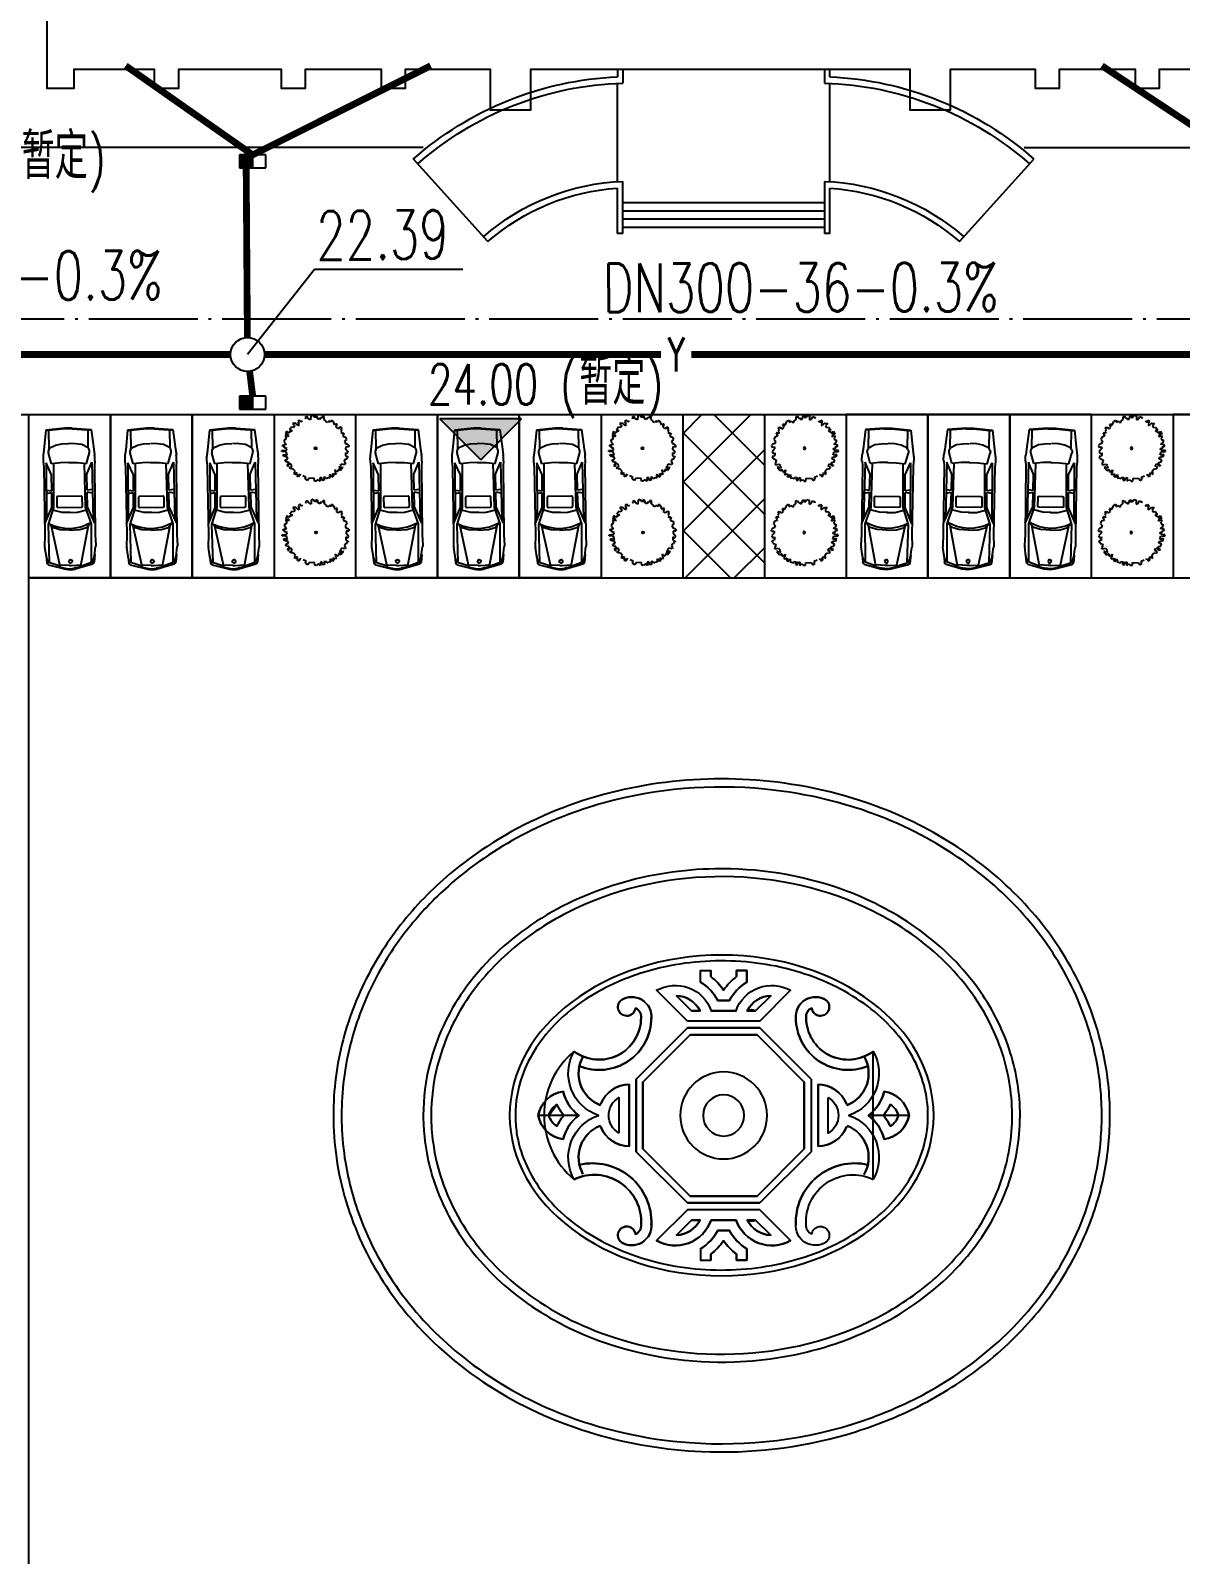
# Model space of a CAD drawing. Header units: millimetres. Extents: x 418304 to 847498, y 48187 to 111456.
# Drawn here: x 423730.1 to 423772.3, y 54747.2 to 54803.1 of the extents above; entities that cross this region are included whole.
import ezdxf

# ---------------------------------------------------------------- set-up
doc = ezdxf.new("R2010")
doc.units = ezdxf.units.MM
doc.header["$LTSCALE"] = 1000
doc.linetypes.add('DASH', pattern=[0.35, 0.25, -0.1])
doc.linetypes.add('DOTE', pattern=[2.42, 2, -0.2, 0.02, -0.2])
for name, color, linetype in [('A绿-1', 82, 'Continuous'), ('DIM_ELEV', 3, 'Continuous'), ('GROUND', 2, 'Continuous'), ('PIPE-雨水', 4, 'Continuous'), ('PUB_TEXT', 7, 'Continuous'), ('TEXT_雨水', 7, 'Continuous'), ('TWT_TEXT', 7, 'Continuous'), ('TWT_雨水口', 4, 'Continuous'), ('WELL_雨水', 4, 'Continuous'), ('景观设计-硬质', 128, 'Continuous'), ('道路', 4, 'Continuous'), ('道路中心线', 1, 'DOTE'), ('道路线', 142, 'Continuous')]:
    doc.layers.add(name, color=color, linetype=linetype)
doc.styles.add('_TCH_DIM', font='SIMPLEX', dxfattribs={"bigfont": 'GBCBIG'})
doc.styles.add('_TWT_PIPETEXT', font='SIMPLEX', dxfattribs={"width": 0.8, "height": 3.5, "bigfont": 'HZTXT'})

# ---------------------------------------------------------------- blocks, each defined once
blk = doc.blocks.new('$plan$00001328')
at = {"layer": '道路线', "color": 8}
for p, q in [((-2279, 116), (-2219, 807)), ((-2254, 116), (-2194, 806)), ((-2219, 807), (-1493, 889)), ((-1551, 693), (-2199, 695)), ((-1551, 693), (-1667, 459)), ((-1508, 707), (-1562, 671)), ((-1493, 889), (-1285, 919)), ((-979, 619), (-1374, 729)), ((-1053, 923), (-878, 906)), ((-1023, 812), (1078, 831)), ((-582, 620), (-1023, 812)), ((-1015, 284), (-979, 619)), ((626, 562), (-988, 538)), ((-878, 906), (1645, 899)), ((6, 627), (-582, 620)), ((-21, 822), (6, 627)), ((116, 823), (74, 627)), ((623, 633), (74, 627)), ((1224, 895), (623, 633)), ((1249, 767), (626, 562)), ((810, 258), (722, 594)), ((1370, 583), (1207, 751)), ((2643, 745), (1249, 767)), ((2844, 342), (1302, 653)), ((1448, 334), (1370, 583)), ((1645, 899), (2034, 915)), ((2034, 915), (2086, 904)), ((2427, 855), (2086, 904)), ((2367, 864), (2369, 870)), ((2369, 870), (2650, 842)), ((2604, 806), (2427, 855)), ((2787, 351), (2640, 772)), ((2720, 782), (2894, 148)), ((-1707, 230), (-1717, -16)), ((-1667, 459), (-1707, 230)), ((-1019, -34), (-1015, 284)), ((223, 404), (223, -456)), ((586, 444), (263, 444)), ((626, -456), (626, 404)), ((822, -38), (810, 258)), ((1469, -41), (1448, 334)), ((2762, 16), (2740, 362)), ((2816, 347), (2866, 112)), ((-2279, -163), (-2219, -855)), ((-2254, -163), (-2194, -854)), ((-1706, -277), (-1717, -32)), ((-1667, -507), (-1707, -277)), ((-1551, -741), (-1667, -507)), ((-1019, -14), (-1015, -332)), ((-1015, -332), (-979, -667)), ((263, -496), (586, -496)), ((810, -306), (722, -641)), ((822, -10), (810, -306)), ((2844, -390), (1302, -701)), ((1448, -382), (1370, -630)), ((1469, -7), (1448, -382)), ((2787, -399), (2640, -820)), ((2720, -830), (2894, -195)), ((2762, -64), (2740, -410)), ((2816, -395), (2866, -160)), ((-2219, -855), (-1493, -937)), ((-1551, -741), (-2199, -743)), ((-1508, -755), (-1562, -719)), ((-1493, -937), (-1285, -966)), ((-1374, -776), (-1374, -777)), ((-979, -667), (-1371, -776)), ((-1053, -971), (-878, -954)), ((-582, -668), (-1023, -860)), ((-1023, -860), (1078, -879)), ((626, -610), (-988, -585)), ((-878, -954), (1645, -947)), ((8, -674), (-582, -668)), ((-17, -869), (8, -674)), ((623, -681), (73, -675)), ((111, -870), (73, -675)), ((1224, -943), (623, -681)), ((1249, -815), (626, -610)), ((1370, -631), (1207, -799)), ((2643, -793), (1249, -815)), ((1645, -947), (2034, -963)), ((2034, -963), (2086, -952)), ((2427, -903), (2086, -952)), ((2367, -911), (2369, -918)), ((2369, -918), (2650, -889)), ((2604, -854), (2427, -903))]:
    blk.add_line(p, q, dxfattribs=at)
blk.add_circle((2608, -21), 62.7, dxfattribs=at)
for centre, radius, start, end in [((-1418, 573), 162, 74.4694, 123.7359), ((-1148, -44), 972, 84.3743, 98.0716), ((-191, -40), 1591, 331.456, 29.5227), ((2589, 754), 54, 19.2106, 74.5138), ((2642, 761), 81, 15.3385, 84.1898), ((-665, -24), 1620, 175.0592, 184.9408), ((-640, -24), 1620, 175.0592, 184.9408), ((263, 404), 40, 90, 180), ((586, 404), 40, 0, 90), ((2115, -24), 648, 356.4735, 3.5265), ((2233, -24), 648, 347.9052, 12.0948), ((2269, -24), 648, 344.6615, 15.3385), ((263, -456), 40, 180, 270), ((586, -456), 40, 270, 0), ((-1418, -621), 162, 236.264, 286.8198), ((-1148, -4), 972, 261.9284, 275.6257), ((2589, -802), 54, 285.4862, 340.7894), ((2642, -809), 81, 275.8102, 344.6615)]:
    blk.add_arc(centre, radius, start, end, dxfattribs=at)
blk = doc.blocks.new('004')
at = {"layer": 'A绿-1', "color": 8}
for p, q in [((-354, 971), (-440, 997)), ((-440, 997), (-401, 899)), ((-283, 860), (-354, 971)), ((-205, 1023), (-268, 997)), ((-268, 997), (-244, 925)), ((-182, 945), (-205, 1023)), ((-134, 964), (-182, 945)), ((70, 1036), (-9, 1030)), ((-9, 1030), (-9, 991)), ((70, 977), (70, 1036)), ((93, 938), (70, 977)), ((179, 1023), (132, 906)), ((250, 1017), (179, 1023)), ((266, 945), (250, 1017)), ((360, 945), (321, 977)), ((321, 977), (321, 912)), ((-872, 605), (-895, 533)), ((-895, 533), (-864, 481)), ((-825, 585), (-872, 605)), ((-793, 644), (-825, 585)), ((-762, 716), (-809, 677)), ((-809, 677), (-793, 644)), ((-699, 834), (-770, 749)), ((-770, 749), (-723, 742)), ((-723, 651), (-762, 716)), ((-723, 742), (-691, 683)), ((-691, 683), (-723, 651)), ((-691, 762), (-699, 834)), ((-534, 794), (-691, 762)), ((-511, 892), (-605, 840)), ((-605, 840), (-534, 794)), ((-456, 866), (-511, 892)), ((-401, 899), (-456, 866)), ((-276, 925), (-283, 860)), ((-244, 925), (-276, 925)), ((132, 906), (93, 938)), ((321, 912), (266, 945)), ((360, 847), (360, 945)), ((399, 814), (360, 847)), ((438, 853), (399, 814)), ((478, 827), (438, 853)), ((525, 879), (478, 827)), ((564, 847), (525, 879)), ((532, 768), (564, 847)), ((572, 703), (532, 768)), ((564, 670), (572, 703)), ((595, 638), (564, 670)), ((658, 664), (595, 638)), ((697, 618), (658, 664)), ((744, 670), (697, 618)), ((783, 605), (744, 670)), ((791, 481), (783, 605)), ((830, 500), (791, 481)), ((807, 409), (870, 487)), ((870, 487), (830, 500)), ((-1068, 284), (-1052, 317)), ((-942, 226), (-1068, 284)), ((-1060, 128), (-1052, 186)), ((-966, 56), (-1060, 128)), ((-1052, 317), (-911, 278)), ((-1052, 186), (-950, 121)), ((-1052, -69), (-1052, 3)), ((-1052, 3), (-966, -3)), ((-982, 428), (-966, 461)), ((-927, 415), (-982, 428)), ((-966, 461), (-864, 454)), ((-966, -3), (-966, 56)), ((-950, 121), (-942, 226)), ((-942, 369), (-927, 415)), ((-887, 324), (-942, 369)), ((-911, 278), (-887, 324)), ((-864, 454), (-840, 461)), ((838, 343), (807, 409)), ((932, 363), (838, 343)), ((932, 200), (885, 200)), ((885, 200), (909, 160)), ((925, 101), (901, 69)), ((901, 69), (972, 16)), ((909, 278), (964, 311)), ((932, 232), (909, 278)), ((909, 160), (972, 160)), ((972, 160), (925, 101)), ((964, 311), (932, 363)), ((972, 16), (972, -69)), ((-1044, -154), (-1068, -193)), ((-1068, -193), (-1029, -219)), ((-989, -108), (-1052, -69)), ((-982, -173), (-1044, -154)), ((-1029, -219), (-1005, -166)), ((-1013, -278), (-989, -258)), ((-997, -310), (-1013, -278)), ((-919, -356), (-997, -310)), ((-974, -173), (-989, -108)), ((-989, -258), (-950, -278)), ((-934, -180), (-974, -173)), ((-950, -278), (-927, -251)), ((-927, -251), (-934, -180)), ((-927, -480), (-887, -441)), ((-887, -441), (-919, -356)), ((799, -448), (776, -513)), ((815, -493), (799, -448)), ((862, -474), (815, -493)), ((870, -278), (846, -336)), ((846, -336), (885, -435)), ((885, -435), (862, -474)), ((948, -310), (870, -278)), ((972, -69), (901, -95)), ((901, -95), (901, -180)), ((901, -180), (948, -219)), ((948, -219), (972, -271)), ((972, -271), (948, -310)), ((-942, -526), (-927, -480)), ((-864, -500), (-942, -526)), ((-887, -585), (-840, -533)), ((-848, -644), (-887, -585)), ((-840, -533), (-864, -500)), ((-801, -585), (-848, -644)), ((-762, -618), (-801, -585)), ((-636, -729), (-715, -657)), ((-683, -788), (-636, -729)), ((-629, -853), (-683, -788)), ((-574, -801), (-629, -853)), ((-401, -853), (-574, -801)), ((-425, -944), (-401, -853)), ((-385, -964), (-425, -944)), ((-338, -944), (-385, -964)), ((-299, -944), (-338, -944)), ((-260, -1010), (-299, -944)), ((-229, -912), (-260, -1010)), ((-182, -912), (-229, -912)), ((-189, -1010), (-182, -912)), ((-119, -938), (-127, -1023)), ((-56, -958), (-119, -938)), ((-56, -1010), (-56, -958)), ((109, -925), (70, -951)), ((70, -951), (70, -1016)), ((132, -1023), (109, -925)), ((226, -944), (164, -944)), ((164, -944), (195, -997)), ((250, -984), (226, -944)), ((297, -833), (274, -918)), ((274, -918), (297, -964)), ((328, -912), (297, -833)), ((360, -918), (328, -912)), ((383, -892), (360, -918)), ((407, -866), (383, -892)), ((438, -873), (407, -866)), ((423, -886), (438, -873)), ((454, -918), (423, -886)), ((470, -807), (446, -801)), ((446, -801), (485, -853)), ((564, -853), (454, -918)), ((509, -794), (470, -807)), ((485, -853), (548, -833)), ((556, -735), (493, -761)), ((493, -761), (509, -794)), ((548, -833), (564, -853)), ((650, -794), (556, -735)), ((674, -761), (650, -794)), ((705, -637), (666, -683)), ((666, -683), (674, -761)), ((760, -650), (705, -637)), ((783, -618), (760, -650)), ((776, -513), (768, -552)), ((768, -552), (830, -585)), ((807, -618), (783, -618)), ((830, -585), (807, -618)), ((-127, -1023), (-189, -1010)), ((-17, -997), (-56, -1010)), ((70, -1016), (-17, -997)), ((195, -997), (132, -1023)), ((297, -964), (250, -984))]:
    blk.add_line(p, q, dxfattribs=at)
blk.add_circle((-32, 10), 31.3, dxfattribs=at)
blk = doc.blocks.new('11')
for p, q in [((1263901, 151282), (1263901, 154886)), ((1271701, 151282), (1271701, 154886)), ((1271501, 149373), (1271501, 151292))]:
    blk.add_line(p, q)
at = {"color": 7}
blk.add_line((1263901, 149373), (1264101, 149373), dxfattribs=at)
at = {"layer": 'GROUND', "color": 7}
for p, q in [((1263901, 155127), (1263901, 155413)), ((1264101, 155413), (1264101, 154893)), ((1271501, 155413), (1271501, 154893)), ((1271701, 155413), (1271701, 155127)), ((1259147, 149080), (1256412, 152108)), ((1276455, 149080), (1279189, 152108)), ((1264101, 151292), (1264101, 149373)), ((1263901, 149373), (1263901, 151041)), ((1271501, 150514), (1264101, 150514)), ((1271701, 149373), (1271701, 151041)), ((1271501, 150214), (1264101, 150214)), ((1271501, 149914), (1264101, 149914)), ((1271501, 149614), (1264101, 149614)), ((1271501, 149373), (1271701, 149373))]:
    blk.add_line(p, q, dxfattribs=at)
for centre, radius, start, end in [((1264413, 143058), 12080, 92.4299, 131.475), ((1271189, 143058), 12080, 48.525, 87.5701), ((1264413, 143058), 11840, 91.5108, 131.4628), ((1271189, 143058), 11840, 48.5372, 88.4892), ((1264413, 143058), 8240, 92.1711, 131.193), ((1271189, 143058), 8240, 48.807, 87.8289), ((1264413, 143058), 8000, 93.6706, 131.1663), ((1271189, 143058), 8000, 48.8337, 86.3294)]:
    blk.add_arc(centre, radius, start, end, dxfattribs=at)
blk = doc.blocks.new('$TwtSys$00000424')
for p, q in [((-500, 250), (500, 250)), ((-500, -250), (-500, 250)), ((0, -250), (0, 250)), ((500, 250), (500, -250)), ((500, -250), (-500, -250))]:
    blk.add_line(p, q)
blk.add_solid([(0, 250), (500, 250), (0, -250), (500, -250)])
blk = doc.blocks.new('$TwtSys$00000187')
blk.add_circle((0, 0, 0), 0.5)

msp = doc.modelspace()

# ---------------------------------------------------------------- hatches: boundary and pattern name
at = {"linetype": 'DASH', "ltscale": 0.003}
h = msp.add_hatch(dxfattribs=at)
h.set_pattern_fill('ANSI37', color=250, scale=0.8, style=0)
h.set_pattern_definition([(45, (0, -1024.8721), (-0.898025612, 0.898025612), []), (135, (0, -1024.8721), (-0.898025612, -0.898025612), [])])
h.paths.add_polyline_path([(423754.015, 54782.999), (423757.015, 54782.999), (423757.015, 54788.999), (423754.015, 54788.999)])
at = {"layer": 'DIM_ELEV'}
msp.add_hatch(color=256, dxfattribs=at).paths.add_polyline_path([(423746.599, 54787.336), (423748.099, 54788.836), (423745.099, 54788.836)])
at = {"layer": 'PIPE-雨水', "linetype": 'Continuous'}
for points in [[(423738.232, 54798.529), (423738.16, 54798.426), (423738.221, 54798.383)], [(423738.232, 54798.529), (423738.288, 54798.417), (423738.221, 54798.383)]]:
    msp.add_hatch(color=256, dxfattribs=at).paths.add_polyline_path(points)

# ---------------------------------------------------------------- linework, layer by layer
msp.add_lwpolyline([(423730.675, 54808.719), (423730.675, 54800.979), (423731.675, 54800.979), (423731.675, 54801.679), (423734.615, 54801.679), (423734.615, 54800.979), (423735.515, 54800.979), (423735.515, 54801.679), (423739.275, 54801.679), (423739.275, 54800.979), (423740.175, 54800.979), (423740.175, 54801.679), (423742.945, 54801.679), (423742.945, 54800.979), (423743.845, 54800.979), (423743.845, 54801.679), (423746.945, 54801.679), (423746.945, 54800.179), (423748.445, 54800.179), (423748.445, 54801.679), (423762.345, 54801.679), (423762.345, 54800.179), (423763.845, 54800.179), (423763.845, 54801.679), (423766.945, 54801.679), (423766.945, 54800.979), (423767.845, 54800.979), (423767.845, 54801.679), (423770.615, 54801.679), (423770.615, 54800.979), (423771.515, 54800.979), (423771.515, 54801.679), (423775.275, 54801.679)])
at = {"layer": 'DIM_ELEV'}
for p, q in [((423746.599, 54787.336), (423745.099, 54788.836)), ((423748.099, 54788.836), (423745.099, 54788.836)), ((423746.599, 54787.336), (423748.099, 54788.836))]:
    msp.add_line(p, q, dxfattribs=at)
at = {"layer": 'PIPE-雨水', "linetype": 'Continuous', "ltscale": 0.005, "const_width": 0.25}
for points in [[(423738.232, 54798.529), (423733.571, 54801.799)], [(423738.232, 54798.529), (423744.767, 54801.799)], [(423774.349, 54798.522), (423769.399, 54801.799)], [(423737.992, 54798.049), (423738.037, 54791.827)], [(423729.141, 54791.202), (423737.417, 54791.202)], [(423738.667, 54791.202), (423753.219, 54791.202)], [(423754.329, 54791.202), (423773.919, 54791.202)], [(423738.119, 54790.582), (423738.232, 54789.67)]]:
    msp.add_lwpolyline(points, dxfattribs=at)
at = {"layer": 'TWT_TEXT', "color": 4}
for p, q in [((423740.495, 54794.32, -89.8), (423738.042, 54791.202, 89.8)), ((423745.941, 54794.32, -89.8), (423740.495, 54794.32, -89.8))]:
    msp.add_line(p, q, dxfattribs=at)
at = {"layer": '景观设计-硬质', "color": 8, "linetype": 'Continuous', "extrusion": (0, 0, -1)}
for p, q in [((423754.664, 54768.585), (423755.041, 54768.585)), ((423754.664, 54768.164), (423754.664, 54768.585)), ((423755.988, 54768.585), (423755.988, 54768.364)), ((423755.988, 54768.585), (423756.366, 54768.585)), ((423756.366, 54768.164), (423756.366, 54768.585)), ((423754.184, 54766.733), (423753.056, 54767.862)), ((423756.845, 54766.733), (423757.974, 54767.862)), ((423755.725, 54767.489), (423755.305, 54767.489)), ((423756.845, 54766.733), (423754.184, 54766.733)), ((423755.97, 54767.111), (423755.06, 54767.111)), ((423754.184, 54766.481), (423752.303, 54764.6)), ((423756.845, 54766.481), (423754.184, 54766.481)), ((423758.475, 54764.495), (423756.741, 54766.229)), ((423758.727, 54764.6), (423756.845, 54766.481)), ((423752.303, 54761.938), (423752.303, 54764.6)), ((423752.555, 54762.043), (423752.555, 54764.495)), ((423758.475, 54764.495), (423758.475, 54762.043)), ((423758.727, 54764.6), (423758.727, 54761.938)), ((423754.184, 54760.057), (423752.303, 54761.938)), ((423754.289, 54760.309), (423752.555, 54762.043)), ((423758.475, 54762.043), (423756.741, 54760.309)), ((423758.727, 54761.938), (423756.845, 54760.057)), ((423756.845, 54760.057), (423754.184, 54760.057)), ((423756.741, 54760.309), (423754.289, 54760.309)), ((423754.184, 54759.805), (423753.056, 54758.676)), ((423756.845, 54759.805), (423754.184, 54759.805)), ((423755.97, 54759.427), (423755.06, 54759.427)), ((423756.845, 54759.805), (423757.974, 54758.676)), ((423755.725, 54759.049), (423755.305, 54759.049)), ((423754.664, 54758.374), (423754.664, 54757.953)), ((423756.366, 54758.374), (423756.366, 54757.953)), ((423754.664, 54757.953), (423755.041, 54757.953)), ((423755.988, 54757.953), (423755.988, 54758.174)), ((423755.988, 54757.953), (423756.366, 54757.953))]:
    msp.add_line(p, q, dxfattribs=at)
for points in [[(-423754.664, 54768.164, 0.13364), (-423755.305, 54767.489), (-423755.515, 54767.489), (-423755.725, 54767.489, 0.13364), (-423756.366, 54768.164), (-423756.366, 54768.585), (-423755.988, 54768.585), (-423755.988, 54768.364, -0.080093), (-423755.515, 54767.869, -0.080093), (-423755.041, 54768.364), (-423755.041, 54768.585), (-423755.041, 54768.364, 0.080093), (-423755.515, 54767.869, 0.080093), (-423755.988, 54768.364), (-423755.988, 54768.585), (-423756.366, 54768.585), (-423756.366, 54768.164, -0.13364), (-423755.725, 54767.489), (-423755.515, 54767.489), (-423755.305, 54767.489, -0.13364), (-423754.664, 54768.164), (-423754.664, 54768.585), (-423755.041, 54768.585), (-423755.041, 54768.364, 0.080093), (-423755.515, 54767.869, 0.080093), (-423755.988, 54768.364)], [(-423756.366, 54768.164, -0.13364), (-423755.725, 54767.489), (-423755.515, 54767.489), (-423755.305, 54767.489, -0.13364), (-423754.664, 54768.164), (-423754.664, 54768.585), (-423755.041, 54768.585), (-423755.041, 54768.364, 0.080093), (-423755.515, 54767.869, 0.080093), (-423755.988, 54768.364), (-423755.988, 54768.585), (-423756.366, 54768.585), (-423756.366, 54768.164)], [(-423754.184, 54766.733), (-423753.056, 54767.862, 0.467295), (-423755.06, 54767.111), (-423755.515, 54767.111), (-423755.97, 54767.111, 0.467295), (-423757.974, 54767.862), (-423756.845, 54766.733)], [(-423750.023, 54760.924, 0.468172), (-423750.917, 54763.269, 0.469234), (-423750.026, 54765.619, -0.617154), (-423752.485, 54766.861, -0.331457), (-423752.278, 54767.211, 1.476774), (-423751.751, 54767.498, 0.632924), (-423752.861, 54766.821)], [(-423758.169, 54766.821, 0.632924), (-423759.278, 54767.498, 1.476775), (-423758.752, 54767.211, -0.331457), (-423758.544, 54766.861, -0.617154), (-423761.004, 54765.619, 0.469234), (-423760.113, 54763.269, 0.468172), (-423761.007, 54760.924)], [(-423748.707, 54763.269, 0.322588), (-423749.624, 54764.143, -0.173707), (-423750.199, 54763.269)], [(-423760.831, 54763.269, -0.173707), (-423761.405, 54764.143, 0.322588), (-423762.322, 54763.269)], [(-423754.184, 54759.805), (-423753.056, 54758.676, -0.467295), (-423755.06, 54759.427), (-423755.515, 54759.427), (-423755.97, 54759.427, -0.467295), (-423757.974, 54758.676), (-423756.845, 54759.805)], [(-423754.664, 54758.374, -0.13364), (-423755.305, 54759.049), (-423755.515, 54759.049), (-423755.725, 54759.049, -0.13364), (-423756.366, 54758.374), (-423756.366, 54757.953), (-423755.988, 54757.953), (-423755.988, 54758.174, 0.080093), (-423755.515, 54758.669, 0.080093), (-423755.041, 54758.174), (-423755.041, 54757.953), (-423755.041, 54758.174, -0.080093), (-423755.515, 54758.669, -0.080093), (-423755.988, 54758.174), (-423755.988, 54757.953), (-423756.366, 54757.953), (-423756.366, 54758.374, 0.13364), (-423755.725, 54759.049), (-423755.515, 54759.049), (-423755.305, 54759.049, 0.13364), (-423754.664, 54758.374), (-423754.664, 54757.953), (-423755.041, 54757.953), (-423755.041, 54758.174, -0.080093), (-423755.515, 54758.669, -0.080093), (-423755.988, 54758.174)], [(-423756.366, 54758.374, 0.13364), (-423755.725, 54759.049), (-423755.515, 54759.049), (-423755.305, 54759.049, 0.13364), (-423754.664, 54758.374), (-423754.664, 54757.953), (-423755.041, 54757.953), (-423755.041, 54758.174, -0.080093), (-423755.515, 54758.669, -0.080093), (-423755.988, 54758.174), (-423755.988, 54757.953), (-423756.366, 54757.953), (-423756.366, 54758.374)]]:
    msp.add_lwpolyline(points, format="xyb", dxfattribs=at)
for points in [[(-423750.023, 54760.924, 0.468172), (-423750.917, 54763.269, 0.469234), (-423750.026, 54765.619, -0.617154), (-423752.485, 54766.861, -0.331457), (-423752.278, 54767.211, 1.476774), (-423751.751, 54767.498, 0.632924), (-423752.861, 54766.821, -0.632924), (-423751.751, 54767.498, -1.476774), (-423752.278, 54767.211, 0.331457), (-423752.485, 54766.861, 0.617154), (-423750.026, 54765.619, -0.469234)], [(-423754.65, 54767.111), (-423754.341, 54767.111), (-423754.65, 54767.111), (-423754.341, 54767.111), (-423753.787, 54767.664, 0.270208), (-423754.65, 54767.111, -0.270208), (-423753.787, 54767.664), (-423754.341, 54767.111), (-423753.787, 54767.664), (-423754.341, 54767.111)], [(-423756.689, 54767.111), (-423757.242, 54767.664, -0.270208), (-423756.38, 54767.111), (-423756.689, 54767.111), (-423757.242, 54767.664, -0.270208), (-423756.38, 54767.111, 0.270208), (-423757.242, 54767.664), (-423756.689, 54767.111), (-423756.38, 54767.111), (-423756.689, 54767.111), (-423756.38, 54767.111, 0.270208)], [(-423761.004, 54765.619, 0.617154), (-423758.544, 54766.861, 0.331457), (-423758.752, 54767.211, -1.476774), (-423759.278, 54767.498, -0.632924), (-423758.169, 54766.821, 0.632924), (-423759.278, 54767.498, 1.476775), (-423758.752, 54767.211, -0.331457), (-423758.544, 54766.861, -0.617154), (-423761.004, 54765.619, 0.469234), (-423760.113, 54763.269, 0.468172), (-423761.007, 54760.924)], [(-423752.863, 54766.862, 0.533478), (-423750.22, 54765.079, -0.533478)], [(-423760.81, 54765.079, 0.533478), (-423758.167, 54766.862, -0.533478)], [(-423750.355, 54765.433, -0.455459), (-423750.986, 54763.646, 0.455459), (-423750.355, 54765.433, -0.455459), (-423750.986, 54763.646, 0.455459)], [(-423760.675, 54765.433, 0.455459), (-423760.044, 54763.646, -0.455459)], [(-423751.003, 54763.691, 0.305212), (-423752.051, 54764.403, -0.305212), (-423751.003, 54763.691, 0.305212), (-423752.051, 54764.403), (-423752.051, 54762.135, 0.30521), (-423751.003, 54762.847, -0.30521), (-423752.051, 54762.135, 0.30521), (-423751.003, 54762.847, -0.30521), (-423752.051, 54762.135), (-423752.051, 54764.403, -0.305212)], [(-423760.026, 54762.847, 0.30521), (-423758.979, 54762.135, -0.30521), (-423760.026, 54762.847, 0.30521), (-423758.979, 54762.135), (-423758.979, 54764.403, 0.305212), (-423760.026, 54763.691, -0.305212), (-423758.979, 54764.403, 0.305212), (-423760.026, 54763.691, -0.305212), (-423758.979, 54764.403), (-423758.979, 54762.135, -0.30521)], [(-423748.707, 54763.269, -0.322589), (-423749.624, 54762.394, 0.173701), (-423750.199, 54763.269, 0.173707), (-423749.624, 54764.143, -0.322588), (-423748.707, 54763.269, -0.322589), (-423749.624, 54762.394, 0.322589), (-423748.707, 54763.269, 0.322588), (-423749.624, 54764.143, -0.173707), (-423750.199, 54763.269, -0.173701), (-423749.624, 54762.394, 0.322589), (-423748.707, 54763.269, 0.322588), (-423749.624, 54764.143, -0.173707), (-423750.199, 54763.269)], [(-423751.673, 54762.617, 0.572552), (-423751.673, 54763.921)], [(-423759.357, 54763.921, 0.572552), (-423759.357, 54762.617)], [(-423760.831, 54763.269, -0.173706), (-423761.405, 54764.143, 0.322588), (-423762.322, 54763.269, 0.322589), (-423761.405, 54762.394, -0.173701), (-423760.831, 54763.269, -0.173707), (-423761.405, 54764.143, 0.322588), (-423762.322, 54763.269, 0.322589), (-423761.405, 54762.394, -0.322589), (-423762.322, 54763.269, -0.322588), (-423761.405, 54764.143, 0.173706), (-423760.831, 54763.269, 0.173701), (-423761.405, 54762.394, -0.322589), (-423762.322, 54763.269)], [(-423749.396, 54763.667, -0.182353), (-423749.096, 54763.269, -0.182356), (-423749.396, 54762.871, 0.061638), (-423749.654, 54763.269, 0.06164), (-423749.396, 54763.667, -0.182353), (-423749.096, 54763.269, 0.182353), (-423749.396, 54763.667, -0.06164), (-423749.654, 54763.269, -0.061637), (-423749.396, 54762.871, 0.182356), (-423749.096, 54763.269)], [(-423749.396, 54762.871, 0.061637), (-423749.654, 54763.269, 0.06164), (-423749.396, 54763.667, -0.182353), (-423749.096, 54763.269, -0.182356)], [(-423761.634, 54763.667, 0.06164), (-423761.376, 54763.269, 0.061637), (-423761.634, 54762.871, -0.182356), (-423761.934, 54763.269, -0.182353), (-423761.634, 54763.667, 0.06164), (-423761.376, 54763.269, 0.061638), (-423761.634, 54762.871, -0.061637), (-423761.376, 54763.269, -0.06164), (-423761.634, 54763.667, 0.182353), (-423761.934, 54763.269, 0.182356), (-423761.634, 54762.871, -0.061638), (-423761.376, 54763.269, -0.06164)], [(-423750.353, 54761.109, 0.454399), (-423750.986, 54762.892, -0.454399)], [(-423760.044, 54762.892, 0.454399), (-423760.677, 54761.109, -0.454399)], [(-423752.863, 54759.255, -0.494258), (-423750.22, 54761.459, 0.494258), (-423752.863, 54759.255, -0.494258), (-423750.22, 54761.459, 0.494258)], [(-423758.167, 54759.255, 0.494258), (-423760.81, 54761.459, -0.494258)], [(-423752.861, 54759.296, 0.632924), (-423751.751, 54758.619, 1.476775), (-423752.278, 54758.906, -0.331457), (-423752.485, 54759.256, -0.572762), (-423750.026, 54760.919, 0.572762), (-423752.485, 54759.256, 0.331457), (-423752.278, 54758.906, -1.476775), (-423751.751, 54758.619, -0.632924)], [(-423754.65, 54759.427), (-423754.341, 54759.427), (-423754.65, 54759.427), (-423754.341, 54759.427), (-423753.787, 54758.874, -0.270208), (-423754.65, 54759.427, 0.270208), (-423753.787, 54758.874), (-423754.341, 54759.427), (-423753.787, 54758.874), (-423754.341, 54759.427)], [(-423756.689, 54759.427), (-423757.242, 54758.874, 0.270208), (-423756.38, 54759.427), (-423756.689, 54759.427), (-423757.242, 54758.874, 0.270208), (-423756.38, 54759.427, -0.270208), (-423757.242, 54758.874), (-423756.689, 54759.427), (-423756.38, 54759.427), (-423756.689, 54759.427), (-423756.38, 54759.427, -0.270208)]]:
    msp.add_lwpolyline(points, format="xyb", close=True, dxfattribs=at)
msp.add_lwpolyline([(-423752.303, 54761.938), (-423752.303, 54764.6), (-423754.184, 54766.481), (-423756.845, 54766.481), (-423754.184, 54766.481), (-423752.303, 54764.6), (-423752.303, 54761.938), (-423754.184, 54760.057), (-423756.845, 54760.057)], dxfattribs=at)
msp.add_lwpolyline([(-423758.475, 54764.495), (-423756.741, 54766.229), (-423754.289, 54766.229), (-423752.555, 54764.495), (-423754.289, 54766.229), (-423756.741, 54766.229), (-423758.475, 54764.495), (-423758.475, 54762.043), (-423756.741, 54760.309), (-423754.289, 54760.309), (-423752.555, 54762.043), (-423754.289, 54760.309), (-423756.741, 54760.309), (-423758.475, 54762.043), (-423758.475, 54764.495), (-423756.741, 54766.229), (-423754.289, 54766.229), (-423752.555, 54764.495), (-423752.555, 54762.043), (-423752.555, 54764.495), (-423754.289, 54766.229), (-423756.741, 54766.229)], close=True, dxfattribs=at)
for radius in [1.596, 0.756]:
    msp.add_circle((-423755.515, 54763.269), radius, dxfattribs=at)
for centre, radius, start, end in [((-423753.744, 54766.648), 1.395, 60.4389, 160.6248), ((-423753.744, 54766.648), 1.773, 121.2454, 151.6929), ((-423757.286, 54766.648), 1.773, 28.3072, 58.7547), ((-423757.286, 54766.648), 1.395, 19.3753, 119.5612), ((-423751.957, 54767.249), 0.323, 186.7721, 50.3563), ((-423752.146, 54766.897), 0.719, 56.7299, 186.0528), ((-423752.146, 54766.897), 0.341, 112.7002, 186.0528), ((-423753.744, 54766.648), 1.017, 92.4507, 152.9336), ((-423758.884, 54766.897), 0.719, 353.9473, 123.2701), ((-423758.884, 54766.897), 0.341, 353.9473, 67.2999), ((-423759.072, 54767.249), 0.323, 129.6437, 353.2279), ((-423750.944, 54766.856), 1.541, 179.845, 306.5689), ((-423760.086, 54766.856), 1.541, 233.4312, 0.1551), ((-423751.448, 54764.814), 1.634, 288.9547, 29.505), ((-423759.582, 54764.814), 1.634, 150.4951, 251.0454), ((-423751.132, 54764.508), 1.929, 320.0426, 334.1516), ((-423751.132, 54762.03), 1.929, 25.8487, 39.9571), ((-423751.448, 54761.724), 1.634, 330.6864, 71.0372), ((-423759.582, 54761.724), 1.634, 108.9629, 209.3137), ((-423750.768, 54759.367), 1.721, 64.4572, 183.6669), ((-423760.262, 54759.367), 1.721, 356.3332, 115.5429), ((-423753.744, 54759.89), 1.395, 199.3752, 299.5611), ((-423753.744, 54759.89), 1.017, 207.0664, 267.5493), ((-423757.286, 54759.89), 1.395, 240.4388, 340.6247), ((-423751.957, 54758.868), 0.323, 309.6437, 173.2279), ((-423752.146, 54759.221), 0.719, 173.9473, 303.2701), ((-423752.146, 54759.221), 0.341, 173.9473, 247.2999), ((-423753.744, 54759.89), 1.773, 208.3071, 238.7546), ((-423757.286, 54759.89), 1.773, 301.2453, 331.6928), ((-423758.884, 54759.221), 0.719, 236.7299, 6.0528), ((-423758.884, 54759.221), 0.341, 292.7002, 6.0528), ((-423759.072, 54758.868), 0.323, 6.7721, 230.3563)]:
    msp.add_arc(centre, radius, start, end, dxfattribs=at)
at = {"layer": '景观设计-硬质', "color": 8, "linetype": 'Continuous', "extrusion": (9.41616e-36, -1.23255e-32, -1)}
msp.add_ellipse((423755.443, 54763.269), major_axis=(-7.783, 0), ratio=0.756213, dxfattribs=at)
msp.add_ellipse((423755.443, 54763.269), major_axis=(-7.783, 0), ratio=0.756213, dxfattribs=at)
at = {"layer": '景观设计-硬质', "color": 8, "linetype": 'Continuous'}
for points, knots in [([(423741.192, 54763.269), (423741.192, 54764.208), (423741.313, 54765.139), (423741.783, 54766.939), (423742.126, 54767.791), (423742.986, 54769.377), (423743.503, 54770.11), (423744.653, 54771.427), (423745.289, 54772.015), (423747.093, 54773.399), (423748.333, 54774.071), (423750.922, 54775.059), (423752.271, 54775.377), (423755.001, 54775.674), (423756.383, 54775.653), (423759.234, 54775.256), (423760.701, 54774.846), (423763.112, 54773.759), (423764.091, 54773.181), (423765.804, 54771.847), (423766.551, 54771.119), (423767.823, 54769.506), (423768.357, 54768.634), (423769.181, 54766.738), (423769.467, 54765.723), (423769.697, 54763.953), (423769.718, 54763.212), (423769.613, 54761.755), (423769.488, 54761.035), (423769.1, 54759.634), (423768.84, 54758.964), (423768.088, 54757.448), (423767.544, 54756.635), (423766.312, 54755.182), (423765.624, 54754.539), (423764.151, 54753.417), (423763.367, 54752.938), (423761.739, 54752.136), (423760.894, 54751.812), (423758.3, 54751.059), (423756.495, 54750.852), (423753.382, 54750.99), (423752.068, 54751.204), (423749.51, 54751.957), (423748.266, 54752.498), (423745.948, 54753.934), (423744.871, 54754.831), (423743.283, 54756.706), (423742.697, 54757.602), (423741.785, 54759.557), (423741.463, 54760.612), (423741.23, 54762.224), (423741.192, 54762.746), (423741.192, 54763.269)], [0, 0, 0, 0, 0.194606, 0.194606, 0.389213, 0.389213, 0.583819, 0.583819, 0.778425, 0.778425, 1.103213, 1.103213, 1.428, 1.428, 1.752788, 1.752788, 2.108612, 2.108612, 2.370395, 2.370395, 2.603606, 2.603606, 2.824086, 2.824086, 3.043791, 3.043791, 3.195991, 3.195991, 3.34819, 3.34819, 3.50039, 3.50039, 3.711837, 3.711837, 3.923284, 3.923284, 4.134731, 4.134731, 4.346178, 4.346178, 4.770833, 4.770833, 5.083623, 5.083623, 5.398487, 5.398487, 5.713352, 5.713352, 5.944067, 5.944067, 6.174782, 6.174782, 6.283185, 6.283185, 6.283185, 6.283185]), ([(423741.492, 54763.269), (423741.492, 54764.16), (423741.604, 54765.043), (423742.04, 54766.755), (423742.359, 54767.569), (423743.1, 54768.975), (423743.502, 54769.583), (423744.39, 54770.7), (423744.879, 54771.212), (423746.234, 54772.421), (423747.151, 54773.045), (423749.081, 54774.062), (423750.095, 54774.457), (423753.051, 54775.273), (423755.057, 54775.438), (423758.632, 54775.09), (423760.213, 54774.7), (423762.826, 54773.581), (423763.895, 54772.962), (423765.663, 54771.569), (423766.393, 54770.848), (423767.663, 54769.211), (423768.203, 54768.297), (423769.008, 54766.301), (423769.268, 54765.238), (423769.414, 54763.462), (423769.404, 54762.778), (423769.269, 54761.556), (423769.167, 54761.014), (423768.736, 54759.419), (423768.293, 54758.426), (423767.173, 54756.617), (423766.5, 54755.811), (423765.008, 54754.402), (423764.188, 54753.798), (423762.46, 54752.786), (423761.549, 54752.377), (423758.57, 54751.365), (423756.401, 54751.103), (423752.639, 54751.375), (423751.032, 54751.731), (423748.316, 54752.819), (423747.174, 54753.452), (423745.291, 54754.901), (423744.517, 54755.657), (423743.177, 54757.388), (423742.613, 54758.367), (423741.947, 54760.107), (423741.753, 54760.817), (423741.559, 54761.996), (423741.514, 54762.453), (423741.494, 54763.029), (423741.492, 54763.149), (423741.492, 54763.269)], [0, 0, 0, 0, 0.189864, 0.189864, 0.379728, 0.379728, 0.541455, 0.541455, 0.703183, 0.703183, 0.962027, 0.962027, 1.220871, 1.220871, 1.698453, 1.698453, 2.086084, 2.086084, 2.376443, 2.376443, 2.610745, 2.610745, 2.845046, 2.845046, 3.079347, 3.079347, 3.224746, 3.224746, 3.343158, 3.343158, 3.579982, 3.579982, 3.816807, 3.816807, 4.053631, 4.053631, 4.290455, 4.290455, 4.80743, 4.80743, 5.199256, 5.199256, 5.506337, 5.506337, 5.753784, 5.753784, 6.001232, 6.001232, 6.159962, 6.159962, 6.257608, 6.257608, 6.283185, 6.283185, 6.283185, 6.283185]), ([(423744.492, 54763.269), (423744.492, 54763.907), (423744.573, 54764.544), (423744.974, 54766.123), (423745.403, 54767.03), (423746.638, 54768.796), (423747.498, 54769.614), (423749.44, 54770.931), (423750.524, 54771.433), (423752.802, 54772.116), (423753.997, 54772.298), (423756.764, 54772.349), (423758.338, 54772.103), (423760.788, 54771.236), (423761.726, 54770.762), (423763.421, 54769.568), (423764.178, 54768.847), (423765.247, 54767.395), (423765.623, 54766.717), (423766.167, 54765.268), (423766.334, 54764.502), (423766.433, 54762.853), (423766.333, 54761.974), (423765.851, 54760.302), (423765.471, 54759.513), (423764.334, 54757.839), (423763.494, 54757.016), (423761.588, 54755.684), (423760.523, 54755.173), (423758.277, 54754.463), (423757.096, 54754.264), (423754.278, 54754.167), (423752.634, 54754.408), (423750.115, 54755.293), (423749.17, 54755.77), (423747.525, 54756.927), (423746.811, 54757.594), (423745.749, 54758.967), (423745.356, 54759.638), (423744.775, 54761.073), (423744.588, 54761.836), (423744.502, 54762.83), (423744.492, 54763.05), (423744.492, 54763.269)], [0, 0, 0, 0, 0.189844, 0.189844, 0.486413, 0.486413, 0.839787, 0.839787, 1.193161, 1.193161, 1.546536, 1.546536, 2.008636, 2.008636, 2.320841, 2.320841, 2.633046, 2.633046, 2.864662, 2.864662, 3.096279, 3.096279, 3.356216, 3.356216, 3.616153, 3.616153, 3.966305, 3.966305, 4.316458, 4.316458, 4.666611, 4.666611, 5.147618, 5.147618, 5.461854, 5.461854, 5.753886, 5.753886, 5.985876, 5.985876, 6.217865, 6.217865, 6.283185, 6.283185, 6.283185, 6.283185]), ([(423744.78, 54763.269), (423744.78, 54763.88), (423744.857, 54764.49), (423745.223, 54765.937), (423745.591, 54766.75), (423746.558, 54768.216), (423747.156, 54768.87), (423748.509, 54769.998), (423749.265, 54770.473), (423751.75, 54771.653), (423753.65, 54772.049), (423757.439, 54772.02), (423759.331, 54771.595), (423761.991, 54770.275), (423762.905, 54769.636), (423764.458, 54768.086), (423765.095, 54767.172), (423765.837, 54765.4), (423766.034, 54764.588), (423766.145, 54762.94), (423766.059, 54762.107), (423765.624, 54760.518), (423765.275, 54759.763), (423764.376, 54758.391), (423763.827, 54757.774), (423762.587, 54756.695), (423761.895, 54756.233), (423759.559, 54755.025), (423757.74, 54754.576), (423754.069, 54754.447), (423752.217, 54754.768), (423749.443, 54755.932), (423748.418, 54756.565), (423746.835, 54757.995), (423746.226, 54758.739), (423745.297, 54760.4), (423744.98, 54761.317), (423744.803, 54762.597), (423744.78, 54762.933), (423744.78, 54763.269)], [0, 0, 0, 0, 0.189024, 0.189024, 0.462772, 0.462772, 0.73652, 0.73652, 1.010268, 1.010268, 1.580974, 1.580974, 2.15168, 2.15168, 2.493274, 2.493274, 2.834869, 2.834869, 3.090466, 3.090466, 3.346064, 3.346064, 3.601661, 3.601661, 3.857259, 3.857259, 4.112856, 4.112856, 4.666033, 4.666033, 5.219209, 5.219209, 5.586645, 5.586645, 5.882955, 5.882955, 6.179266, 6.179266, 6.283185, 6.283185, 6.283185, 6.283185]), ([(423747.871, 54763.269), (423747.871, 54763.756), (423747.955, 54764.243), (423748.373, 54765.428), (423748.814, 54766.108), (423750.018, 54767.294), (423750.779, 54767.799), (423752.507, 54768.552), (423753.473, 54768.799), (423755.458, 54768.993), (423756.476, 54768.94), (423758.406, 54768.544), (423759.317, 54768.2), (423760.889, 54767.279), (423761.55, 54766.702), (423762.525, 54765.408), (423762.838, 54764.693), (423763.079, 54763.231), (423763.006, 54762.483), (423762.485, 54761.059), (423762.035, 54760.383), (423760.817, 54759.205), (423760.049, 54758.705), (423758.311, 54757.965), (423757.342, 54757.725), (423755.355, 54757.545), (423754.337, 54757.606), (423752.412, 54758.016), (423751.506, 54758.366), (423749.946, 54759.299), (423749.292, 54759.881), (423748.335, 54761.181), (423748.031, 54761.898), (423747.887, 54762.842), (423747.871, 54763.056), (423747.871, 54763.269)], [0, 0, 0, 0, 0.260464, 0.260464, 0.654363, 0.654363, 1.048263, 1.048263, 1.442163, 1.442163, 1.836063, 1.836063, 2.229962, 2.229962, 2.623862, 2.623862, 3.017762, 3.017762, 3.411662, 3.411662, 3.805561, 3.805561, 4.199461, 4.199461, 4.593361, 4.593361, 4.987261, 4.987261, 5.381161, 5.381161, 5.77506, 5.77506, 6.16896, 6.16896, 6.283185, 6.283185, 6.283185, 6.283185])]:
    msp.add_open_spline(points, degree=3, knots=knots, dxfattribs=at)
at = {"layer": '道路', "color": 8}
for p, q in [((423744.485, 54798.799), (423727.015, 54798.799)), ((423766.544, 54798.799), (423790.015, 54798.799)), ((423727.015, 54788.999), (423784.015, 54788.999)), ((423754.015, 54788.999), (423754.015, 54782.999)), ((423757.015, 54788.999), (423757.015, 54782.999))]:
    msp.add_line(p, q, dxfattribs=at)
msp.add_lwpolyline([(423730.015, 54782.999), (423781.015, 54782.999), (423781.015, 54743.539), (423730.015, 54743.539)], close=True, dxfattribs=at)
at = {"layer": '道路中心线', "color": 8, "linetype": 'DOTE', "ltscale": 0.002}
msp.add_line((423717.513, 54792.509), (423784.156, 54792.509), dxfattribs=at)
at = {"layer": '道路线', "color": 8}
for points in [[(423733.015, 54782.999), (423730.015, 54782.999), (423730.015, 54788.999), (423733.015, 54788.999)], [(423736.015, 54782.999), (423733.015, 54782.999), (423733.015, 54788.999), (423736.015, 54788.999)], [(423739.015, 54782.999), (423736.015, 54782.999), (423736.015, 54788.999), (423739.015, 54788.999)], [(423745.015, 54782.999), (423742.015, 54782.999), (423742.015, 54788.999), (423745.015, 54788.999)], [(423748.015, 54782.999), (423745.015, 54782.999), (423745.015, 54788.999), (423748.015, 54788.999)], [(423751.015, 54782.999), (423748.015, 54782.999), (423748.015, 54788.999), (423751.015, 54788.999)], [(423760.015, 54782.999), (423763.015, 54782.999), (423763.015, 54788.999), (423760.015, 54788.999)], [(423763.015, 54782.999), (423766.015, 54782.999), (423766.015, 54788.999), (423763.015, 54788.999)], [(423766.015, 54782.999), (423769.015, 54782.999), (423769.015, 54788.999), (423766.015, 54788.999)], [(423772.015, 54782.999), (423775.015, 54782.999), (423775.015, 54788.999), (423772.015, 54788.999)]]:
    msp.add_lwpolyline(points, close=True, dxfattribs=at)

# ---------------------------------------------------------------- block references
at = {"color": 0, "xscale": -0.001, "yscale": 0.001, "zscale": 0.001, "rotation": 359.9999999996567}
msp.add_blockref('11', (425023.316, 54646.265), dxfattribs=at)
at = {"layer": 'A绿-1', "yscale": 0.00116705121472478, "zscale": -0.00116705121472478}
for p, xscale, rotation in [((423740.581, 54787.76), 0.00116705121472478, 20.36031932621866), ((423752.581, 54787.76), 0.00116705121472478, 20.36031932621866), ((423758.448, 54787.76), -0.00116705121472478, 339.6396806737813), ((423770.448, 54787.76), -0.00116705121472478, 339.6396806737813), ((423740.595, 54784.668), 0.00116705121472478, 20.36031932621866), ((423752.595, 54784.668), 0.00116705121472478, 20.36031932621866), ((423758.434, 54784.668), -0.00116705121472478, 339.6396806737813), ((423770.434, 54784.668), -0.00116705121472478, 339.6396806737813)]:
    msp.add_blockref('004', p, dxfattribs=dict(at, xscale=xscale, rotation=rotation))
at = {"layer": 'TWT_雨水口', "xscale": -0.0009600000000000009, "yscale": 0.0009600000000000007, "zscale": 0.0009600000000000007, "rotation": 359.9869076489578}
for p in [(423738.232, 54798.289, 155.424), (423738.232, 54789.43, 155.424)]:
    msp.add_blockref('$TwtSys$00000424', p, dxfattribs=at)
at = {"layer": 'WELL_雨水', "xscale": 1.25, "yscale": 1.25, "zscale": 1.25, "rotation": 2.853456578302296e-08}
msp.add_blockref('$TwtSys$00000187', (423738.042, 54791.202), dxfattribs=at)
at = {"layer": '道路线', "color": 8, "zscale": 0.0009999999999999998}
for p, xscale, yscale, rotation in [((423731.529, 54786.218), 0.001000000000000008, 0.001000000000000008, 270.8481084632052), ((423734.529, 54786.218), 0.001000000000000008, 0.001000000000000008, 270.8481084632052), ((423737.529, 54786.218), 0.001000000000000008, 0.001000000000000008, 270.8481084632052), ((423743.529, 54786.218), 0.001000000000000009, 0.001000000000000008, 270.8481084632052), ((423746.529, 54786.218), 0.001000000000000009, 0.001000000000000008, 270.8481084632052), ((423749.529, 54786.218), 0.001000000000000008, 0.001000000000000008, 270.8481084632052), ((423761.501, 54786.218), 0.001000000000000009, -0.001000000000000008, 269.1518915367948), ((423764.501, 54786.218), 0.001000000000000009, -0.001000000000000009, 269.1518915367948), ((423767.501, 54786.218), 0.001000000000000009, -0.001000000000000009, 269.1518915367948)]:
    msp.add_blockref('$plan$00001328', p, dxfattribs=dict(at, xscale=xscale, yscale=yscale, rotation=rotation))

# ---------------------------------------------------------------- texts
at = {"layer": 'PUB_TEXT', "style": '_TCH_DIM'}
for p in [(423729.752, 54797.646), (423750.214, 54789.361)]:
    msp.add_text('暂定', height=1.6879, dxfattribs=at).set_placement(p)
at = {"layer": 'PUB_TEXT', "style": '_TCH_DIM', "width": 0.705882}
for s, height, p in [(')', 1.488, (423732.21, 54797.646)), ('24.00', 1.4875, (423744.664, 54789.361)), ('(', 1.488, (423749.514, 54789.361)), (')', 1.488, (423752.672, 54789.361))]:
    msp.add_text(s, height=height, dxfattribs=at).set_placement(p)
at = {"layer": 'TEXT_雨水', "style": '_TWT_PIPETEXT', "width": 0.64}
msp.add_text('Y', height=1.25, dxfattribs=at).set_placement((423753.469, 54790.577))
at = {"layer": 'TWT_TEXT', "color": 4, "style": '_TCH_DIM', "width": 0.705882}
for s, rotation, p in [('22.39', 0.6402, (423740.575, 54794.672, -27.63)), ('DN300-20-0.3%', 0.1455, (423720.398, 54793.185, 39.375)), ('DN300-36-0.3%', 0.1455, (423751.081, 54792.753, 39.375))]:
    msp.add_text(s, height=1.785, rotation=rotation, dxfattribs=at).set_placement(p)

doc.saveas('drawing.dxf')
